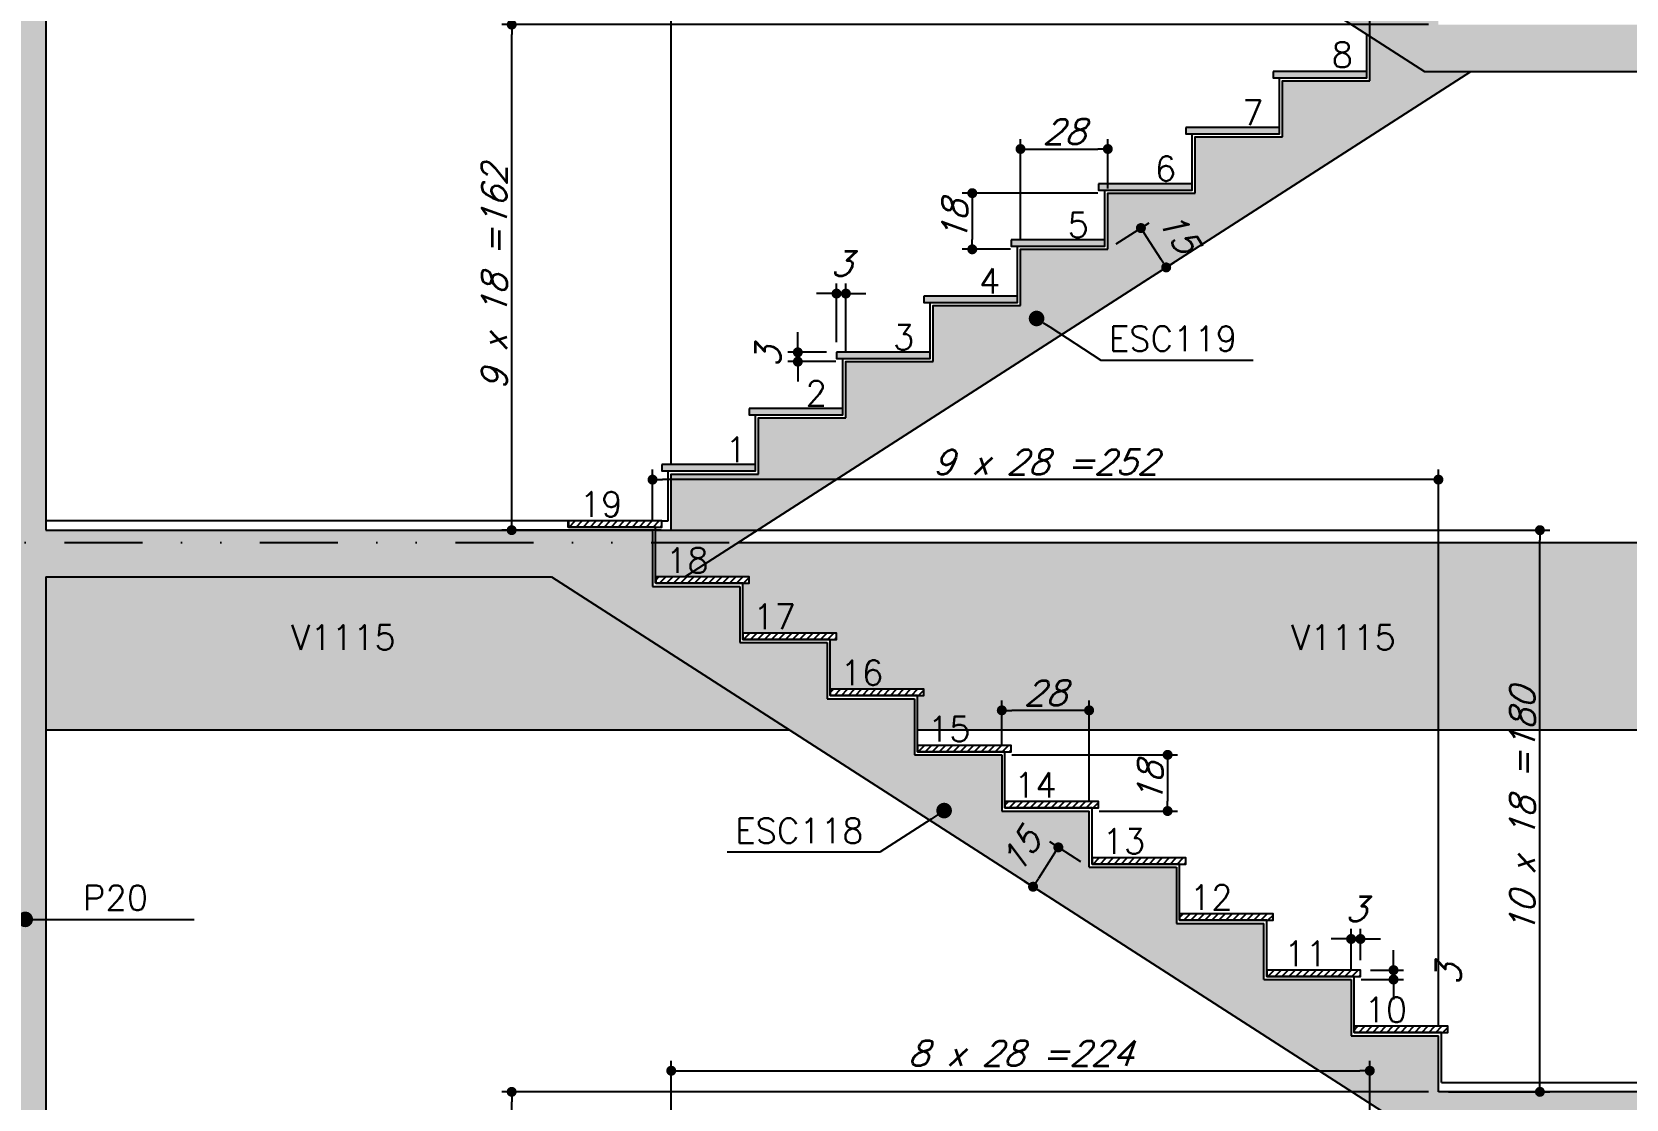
# Model space of a CAD drawing. Header units: millimetres. Extents: x -832 to 3668, y -1574 to 5296.
# Drawn here: x -415 to 97, y 2181 to 2523 of the extents above; entities that cross this region are included whole.
import ezdxf
from ezdxf import colors
from ezdxf.entities.mleader import LeaderData, LeaderLine
from ezdxf.math import Vec2, Vec3

# ---------------------------------------------------------------- set-up
doc = ezdxf.new("R2010")
doc.units = ezdxf.units.MM
doc.header["$LTSCALE"] = 50
doc.linetypes.add('DIVIDE2', pattern=[0.625, 0.25, -0.125, 0, -0.125, 0, -0.125])
for name, color, linetype in [('F-AUX-RED', 1, 'Continuous'), ('F-BOCEL CORTE', 2, 'Continuous'), ('F-BOCEL VISTA', 253, 'Continuous'), ('F-CORTE', 4, 'Continuous'), ('F-COTAS', 106, 'Continuous'), ('F-EIXOS-DET', 1, 'Continuous'), ('F-ESC CORTE', 4, 'Continuous'), ('F-ESC NOME', 2, 'Continuous'), ('F-ESC NUM', 2, 'Continuous'), ('F-ESC SOLIDO CORTE', 71, 'Continuous'), ('F-ESC VISTA', 2, 'Continuous'), ('F-REV_VISTA', 254, 'Continuous'), ('F-REVESTIMENTO', 1, 'Continuous'), ('F-SOLIDO', 71, 'Continuous'), ('F-TEXTO-YELLOW', 2, 'Continuous'), ('F-VISTA', 2, 'Continuous'), ('F-VISTA SÓLIDO', 254, 'Continuous'), ('F-VISTA SÓLIDO ESCADA', 253, 'Continuous')]:
    doc.layers.add(name, color=color, linetype=linetype)
doc.styles.add('5385-ARQ-PB-BAS-PLA-TER-TORRE-A-106-TXT$0$R60-75', font='romans.shx', dxfattribs={"height": 0.1125})
doc.styles.add('CP-TEXT-INCL', font='romans.shx', dxfattribs={"oblique": 20})
doc.styles.add('MCP', font='romans.shx')
doc.styles.add('ROMANS', font='romans.shx')
doc.styles.get("Standard").update_dxf_attribs({"font": 'arial.ttf'})
doc.dimstyles.new('CP-COTAS-50', dxfattribs={"dimscale": 0.64, "dimtxt": 12.5, "dimasz": 5, "dimexe": 5, "dimexo": 5, "dimgap": 2.5, "dimtad": 1, "dimdec": 1, "dimdsep": 46, "dimtxsty": 'CP-TEXT-INCL', "dimblk1": 'DOT', "dimblk2": 'DOT', "dimsah": 1, "dimcen": 9, "dimclrd": 256, "dimclre": 256, "dimclrt": 256, "dimadec": 0, "dimazin": 0, "dimtfac": 1, "dimtdec": 1, "dimtmove": 2, "dimatfit": 3, "dimldrblk": 'DOT', "dimfxl": 5, "dimtolj": 1, "dimarcsym": 0})
pattern_1 = [(0, (0, 0), (0, 6.985), [5.08, -1.905]), (90, (0, 0), (-6.985, 4e-16), [5.08, -1.905])]

# ---------------------------------------------------------------- blocks, each defined once
blk = doc.blocks.new('_DOT')
at = {"color": 0, "linetype": 'ByBlock'}
blk.add_line((-0.5, 0), (-1, 0), dxfattribs=at)
at = {"color": 0, "linetype": 'ByBlock', "const_width": 0.5}
blk.add_lwpolyline([(-0.25, 0, 1), (0.25, 0, 1)], format="xyb", close=True, dxfattribs=at)
blk = doc.blocks.new('BOCEL_EST')
at = {"layer": 'F-BOCEL CORTE'}
h = blk.add_hatch(dxfattribs=at)
h.set_pattern_fill('ANSI31', color=2, scale=0.5)
h.paths.add_polyline_path([(13.59, -262.25), (13.59, -260.25), (-16.41, -260.25), (-16.41, -262.25)])
at = {"layer": 'F-BOCEL CORTE', "color": 2}
blk.add_lwpolyline([(-16.41, -260.25), (-16.41, -262.25), (13.59, -262.25), (13.59, -260.25), (-16.41, -260.25)], dxfattribs=at)
blk = doc.blocks.new('*U435')
at = {"layer": 'F-BOCEL CORTE'}
h = blk.add_hatch(dxfattribs=at)
h.set_pattern_fill('ANSI31', color=2, scale=0.5)
h.set_pattern_definition([(45, (-56, 0), (-1.122532, 1.122532), [])])
h.paths.add_polyline_path([(-42.41, -262.25), (-42.41, -260.25), (-72.41, -260.25), (-72.41, -262.25)])
at = {"layer": 'F-BOCEL CORTE', "color": 2}
blk.add_lwpolyline([(-72.41, -260.25), (-72.41, -262.25), (-42.41, -262.25), (-42.41, -260.25), (-72.41, -260.25)], dxfattribs=at)
blk = doc.blocks.new('BOCEL_VISTA_EST')
at = {"layer": 'F-BOCEL VISTA'}
h = blk.add_hatch(color=254, dxfattribs=at)
h.dxf.hatch_style = 1
h.paths.add_polyline_path([(-209.57, -462.94), (-209.57, -460.94), (-239.57, -460.94), (-239.57, -462.94)])
blk.add_lwpolyline([(-239.57, -460.94), (-239.57, -462.94), (-209.57, -462.94), (-209.57, -460.94), (-239.57, -460.94)], dxfattribs=at)
blk = doc.blocks.new('*D464')
at = {"layer": 'DEFPOINTS', "color": 0, "transparency": 16777216}
for p in [(-69.57, 2485.21), (-69.57, 2469.34), (-97.57, 2453.06)]:
    blk.add_point(p, dxfattribs=at)
at = {"layer": 'F-COTAS', "lineweight": -2, "transparency": 16777216}
for p, q in [((-97.57, 2456.26), (-97.57, 2488.41)), ((-94.37, 2485.21), (-72.77, 2485.21)), ((-69.57, 2472.54), (-69.57, 2488.41))]:
    blk.add_line(p, q, dxfattribs=at)
at = {"layer": 'F-COTAS', "lineweight": -2, "transparency": 16777216, "xscale": 3.2, "yscale": 3.2, "zscale": 3.2, "rotation": 180}
blk.add_blockref('_DOT', (-97.57, 2485.21), dxfattribs=at)
at = {"layer": 'F-COTAS', "lineweight": -2, "transparency": 16777216, "xscale": 3.2, "yscale": 3.2, "zscale": 3.2}
blk.add_blockref('_DOT', (-69.57, 2485.21), dxfattribs=at)
at = {"layer": 'F-COTAS', "transparency": 16777216, "insert": (-83.57, 2490.81), "char_height": 8, "attachment_point": 5, "style": 'CP-TEXT-INCL'}
blk.add_mtext('\\A1;28', dxfattribs=at)
blk = doc.blocks.new('*D465')
at = {"layer": 'DEFPOINTS', "color": 0, "transparency": 16777216}
for p in [(-69.57, 2471.06), (-113.04, 2453.06), (-97.57, 2453.06)]:
    blk.add_point(p, dxfattribs=at)
at = {"layer": 'F-COTAS', "lineweight": -2, "transparency": 16777216}
for p, q in [((-72.77, 2471.06), (-116.24, 2471.06)), ((-113.04, 2467.86), (-113.04, 2456.26)), ((-100.77, 2453.06), (-116.24, 2453.06))]:
    blk.add_line(p, q, dxfattribs=at)
at = {"layer": 'F-COTAS', "lineweight": -2, "transparency": 16777216, "xscale": 3.2, "yscale": 3.2, "zscale": 3.2}
for p, rotation in [((-113.04, 2471.06), 90), ((-113.04, 2453.06), 270)]:
    blk.add_blockref('_DOT', p, dxfattribs=dict(at, rotation=rotation))
at = {"layer": 'F-COTAS', "transparency": 16777216, "insert": (-118.64, 2462.06), "char_height": 8, "attachment_point": 5, "rotation": 90, "style": 'CP-TEXT-INCL'}
blk.add_mtext('\\A1;18', dxfattribs=at)
blk = doc.blocks.new('*D466')
at = {"layer": 'DEFPOINTS', "color": 0, "transparency": 16777216}
for p in [(-156.57, 2438.88), (-156.57, 2420.06), (-153.57, 2417.06)]:
    blk.add_point(p, dxfattribs=at)
at = {"layer": 'F-COTAS', "lineweight": -2, "transparency": 16777216}
for p, q in [((-159.77, 2438.88), (-162.97, 2438.88)), ((-156.57, 2423.26), (-156.57, 2442.08)), ((-153.57, 2438.88), (-156.57, 2438.88)), ((-153.57, 2420.26), (-153.57, 2442.08)), ((-150.37, 2438.88), (-147.17, 2438.88))]:
    blk.add_line(p, q, dxfattribs=at)
at = {"layer": 'F-COTAS', "lineweight": -2, "transparency": 16777216, "xscale": 3.2, "yscale": 3.2, "zscale": 3.2}
blk.add_blockref('_DOT', (-156.57, 2438.88), dxfattribs=at)
at = {"layer": 'F-COTAS', "lineweight": -2, "transparency": 16777216, "xscale": 3.2, "yscale": 3.2, "zscale": 3.2, "rotation": 180}
blk.add_blockref('_DOT', (-153.57, 2438.88), dxfattribs=at)
at = {"layer": 'F-COTAS', "transparency": 16777216, "insert": (-155.07, 2448.48), "char_height": 8, "attachment_point": 5, "style": 'CP-TEXT-INCL'}
blk.add_mtext('\\A1;3', dxfattribs=at)
blk = doc.blocks.new('*D467')
at = {"layer": 'DEFPOINTS', "color": 0, "transparency": 16777216}
for p in [(-168.98, 2420.06), (-156.57, 2420.06), (-153.57, 2417.06)]:
    blk.add_point(p, dxfattribs=at)
at = {"layer": 'F-COTAS', "lineweight": -2, "transparency": 16777216}
for p, q in [((-168.98, 2423.26), (-168.98, 2426.46)), ((-159.77, 2420.06), (-172.18, 2420.06)), ((-168.98, 2417.06), (-168.98, 2420.06)), ((-156.77, 2417.06), (-172.18, 2417.06)), ((-168.98, 2413.86), (-168.98, 2410.66))]:
    blk.add_line(p, q, dxfattribs=at)
at = {"layer": 'F-COTAS', "lineweight": -2, "transparency": 16777216, "xscale": 3.2, "yscale": 3.2, "zscale": 3.2}
for p, rotation in [((-168.98, 2420.06), 270), ((-168.98, 2417.06), 90)]:
    blk.add_blockref('_DOT', p, dxfattribs=dict(at, rotation=rotation))
at = {"layer": 'F-COTAS', "transparency": 16777216, "insert": (-178.58, 2418.56), "char_height": 8, "attachment_point": 5, "rotation": 90, "style": 'CP-TEXT-INCL'}
blk.add_mtext('\\A1;3', dxfattribs=at)
blk = doc.blocks.new('*D522')
at = {"layer": 'DEFPOINTS', "color": 0, "transparency": 16777216}
for p in [(11.43, 2232.05), (8.43, 2219.06), (11.43, 2222.06)]:
    blk.add_point(p, dxfattribs=at)
at = {"layer": 'F-COTAS', "lineweight": -2, "transparency": 16777216}
for p, q in [((8.43, 2222.26), (8.43, 2235.25)), ((11.43, 2225.26), (11.43, 2235.25)), ((5.23, 2232.05), (2.03, 2232.05)), ((8.43, 2232.05), (11.43, 2232.05)), ((14.63, 2232.05), (17.83, 2232.05))]:
    blk.add_line(p, q, dxfattribs=at)
at = {"layer": 'F-COTAS', "lineweight": -2, "transparency": 16777216, "xscale": 3.2, "yscale": 3.2, "zscale": 3.2}
blk.add_blockref('_DOT', (8.43, 2232.05), dxfattribs=at)
at = {"layer": 'F-COTAS', "lineweight": -2, "transparency": 16777216, "xscale": 3.2, "yscale": 3.2, "zscale": 3.2, "rotation": 180}
blk.add_blockref('_DOT', (11.43, 2232.05), dxfattribs=at)
at = {"layer": 'F-COTAS', "transparency": 16777216, "insert": (9.93, 2241.65), "char_height": 8, "attachment_point": 5, "style": 'CP-TEXT-INCL'}
blk.add_mtext('\\A1;3', dxfattribs=at)
blk = doc.blocks.new('*D523')
at = {"layer": 'DEFPOINTS', "color": 0, "transparency": 16777216}
for p in [(8.43, 2219.06), (11.43, 2222.06), (22.04, 2222.06)]:
    blk.add_point(p, dxfattribs=at)
at = {"layer": 'F-COTAS', "lineweight": -2, "transparency": 16777216}
for p, q in [((22.04, 2225.26), (22.04, 2228.46)), ((11.63, 2219.06), (25.24, 2219.06)), ((14.63, 2222.06), (25.24, 2222.06)), ((22.04, 2219.06), (22.04, 2222.06)), ((22.04, 2215.86), (22.04, 2212.66))]:
    blk.add_line(p, q, dxfattribs=at)
at = {"layer": 'F-COTAS', "lineweight": -2, "transparency": 16777216, "xscale": 3.2, "yscale": 3.2, "zscale": 3.2}
for p, rotation in [((22.04, 2222.06), 270), ((22.04, 2219.06), 90)]:
    blk.add_blockref('_DOT', p, dxfattribs=dict(at, rotation=rotation))
at = {"layer": 'F-COTAS', "transparency": 16777216, "insert": (39.64, 2220.56), "char_height": 8, "attachment_point": 5, "rotation": 90, "style": 'CP-TEXT-INCL'}
blk.add_mtext('\\A1;3', dxfattribs=at)
blk = doc.blocks.new('*D520')
at = {"layer": 'DEFPOINTS', "color": 0, "transparency": 16777216}
for p in [(-103.57, 2305.32), (-103.57, 2291.06), (-75.57, 2273.06)]:
    blk.add_point(p, dxfattribs=at)
at = {"layer": 'F-COTAS', "lineweight": -2, "transparency": 16777216}
for p, q in [((-103.57, 2294.26), (-103.57, 2308.52)), ((-75.57, 2276.26), (-75.57, 2308.52)), ((-78.77, 2305.32), (-100.37, 2305.32))]:
    blk.add_line(p, q, dxfattribs=at)
at = {"layer": 'F-COTAS', "lineweight": -2, "transparency": 16777216, "xscale": 3.2, "yscale": 3.2, "zscale": 3.2, "rotation": 180}
blk.add_blockref('_DOT', (-103.57, 2305.32), dxfattribs=at)
at = {"layer": 'F-COTAS', "lineweight": -2, "transparency": 16777216, "xscale": 3.2, "yscale": 3.2, "zscale": 3.2}
blk.add_blockref('_DOT', (-75.57, 2305.32), dxfattribs=at)
at = {"layer": 'F-COTAS', "transparency": 16777216, "insert": (-89.57, 2310.92), "char_height": 8, "attachment_point": 5, "style": 'CP-TEXT-INCL'}
blk.add_mtext('\\A1;28', dxfattribs=at)
blk = doc.blocks.new('*D521')
at = {"layer": 'DEFPOINTS', "color": 0, "transparency": 16777216}
for p in [(-103.57, 2291.06), (-75.57, 2273.06), (-50.4, 2273.06)]:
    blk.add_point(p, dxfattribs=at)
at = {"layer": 'F-COTAS', "lineweight": -2, "transparency": 16777216}
for p, q in [((-100.37, 2291.06), (-47.2, 2291.06)), ((-50.4, 2287.86), (-50.4, 2276.26)), ((-72.37, 2273.06), (-47.2, 2273.06))]:
    blk.add_line(p, q, dxfattribs=at)
at = {"layer": 'F-COTAS', "lineweight": -2, "transparency": 16777216, "xscale": 3.2, "yscale": 3.2, "zscale": 3.2}
for p, rotation in [((-50.4, 2291.06), 90), ((-50.4, 2273.06), 270)]:
    blk.add_blockref('_DOT', p, dxfattribs=dict(at, rotation=rotation))
at = {"layer": 'F-COTAS', "transparency": 16777216, "insert": (-56, 2282.06), "char_height": 8, "attachment_point": 5, "rotation": 90, "style": 'CP-TEXT-INCL'}
blk.add_mtext('\\A1;18', dxfattribs=at)
blk = doc.blocks.new('*D562')
at = {"layer": 'DEFPOINTS', "color": 0, "transparency": 16777216}
for p in [(14.43, 2189.82), (14.43, 2165.06), (-209.57, 2039.06)]:
    blk.add_point(p, dxfattribs=at)
at = {"layer": 'F-COTAS', "lineweight": -2, "transparency": 16777216}
for p, q in [((-209.57, 2042.26), (-209.57, 2193.02)), ((-206.37, 2189.82), (11.23, 2189.82)), ((14.43, 2168.26), (14.43, 2193.02))]:
    blk.add_line(p, q, dxfattribs=at)
at = {"layer": 'F-COTAS', "lineweight": -2, "transparency": 16777216, "xscale": 3.2, "yscale": 3.2, "zscale": 3.2, "rotation": 180}
blk.add_blockref('_DOT', (-209.57, 2189.82), dxfattribs=at)
at = {"layer": 'F-COTAS', "lineweight": -2, "transparency": 16777216, "xscale": 3.2, "yscale": 3.2, "zscale": 3.2}
blk.add_blockref('_DOT', (14.43, 2189.82), dxfattribs=at)
at = {"layer": 'F-COTAS', "transparency": 16777216, "insert": (-97.57, 2195.42), "char_height": 8, "attachment_point": 5, "style": 'CP-TEXT-INCL'}
blk.add_mtext('\\A1;8 x 28 =224', dxfattribs=at)
blk = doc.blocks.new('*D563')
at = {"layer": 'DEFPOINTS', "color": 0, "transparency": 16777216}
for p in [(14.43, 2531.82), (14.43, 2507.06), (-209.57, 2381.06)]:
    blk.add_point(p, dxfattribs=at)
at = {"layer": 'F-COTAS', "lineweight": -2, "transparency": 16777216}
for p, q in [((-209.57, 2384.26), (-209.57, 2535.02)), ((-206.37, 2531.82), (11.23, 2531.82)), ((14.43, 2510.26), (14.43, 2535.02))]:
    blk.add_line(p, q, dxfattribs=at)
at = {"layer": 'F-COTAS', "lineweight": -2, "transparency": 16777216, "xscale": 3.2, "yscale": 3.2, "zscale": 3.2, "rotation": 180}
blk.add_blockref('_DOT', (-209.57, 2531.82), dxfattribs=at)
at = {"layer": 'F-COTAS', "lineweight": -2, "transparency": 16777216, "xscale": 3.2, "yscale": 3.2, "zscale": 3.2}
blk.add_blockref('_DOT', (14.43, 2531.82), dxfattribs=at)
at = {"layer": 'F-COTAS', "transparency": 16777216, "insert": (-97.57, 2537.42), "char_height": 8, "attachment_point": 5, "style": 'CP-TEXT-INCL'}
blk.add_mtext('\\A1;8 x 28 =224', dxfattribs=at)
blk = doc.blocks.new('*D565')
at = {"layer": 'DEFPOINTS', "color": 0, "transparency": 16777216}
for p in [(-215.57, 2379.26), (-215.57, 2363.06), (36.43, 2201.06)]:
    blk.add_point(p, dxfattribs=at)
at = {"layer": 'F-COTAS', "lineweight": -2, "transparency": 16777216}
for p, q in [((-215.57, 2366.26), (-215.57, 2382.46)), ((36.43, 2204.26), (36.43, 2382.46)), ((33.23, 2379.26), (-212.37, 2379.26))]:
    blk.add_line(p, q, dxfattribs=at)
at = {"layer": 'F-COTAS', "lineweight": -2, "transparency": 16777216, "xscale": 3.2, "yscale": 3.2, "zscale": 3.2, "rotation": 180}
blk.add_blockref('_DOT', (-215.57, 2379.26), dxfattribs=at)
at = {"layer": 'F-COTAS', "lineweight": -2, "transparency": 16777216, "xscale": 3.2, "yscale": 3.2, "zscale": 3.2}
blk.add_blockref('_DOT', (36.43, 2379.26), dxfattribs=at)
at = {"layer": 'F-COTAS', "transparency": 16777216, "insert": (-89.57, 2384.86), "char_height": 8, "attachment_point": 5, "style": 'CP-TEXT-INCL'}
blk.add_mtext('\\A1;9 x 28 =252', dxfattribs=at)
blk = doc.blocks.new('*D599')
at = {"layer": 'DEFPOINTS', "color": 0, "transparency": 16777216}
for p in [(-260.73, 2183.06), (36.43, 2183.06), (-209.57, 2021.06)]:
    blk.add_point(p, dxfattribs=at)
at = {"layer": 'F-COTAS', "lineweight": -2, "transparency": 16777216}
for p, q in [((33.23, 2183.06), (-263.93, 2183.06)), ((-260.73, 2024.26), (-260.73, 2179.86)), ((-212.77, 2021.06), (-263.93, 2021.06))]:
    blk.add_line(p, q, dxfattribs=at)
at = {"layer": 'F-COTAS', "lineweight": -2, "transparency": 16777216, "xscale": 3.2, "yscale": 3.2, "zscale": 3.2}
for p, rotation in [((-260.73, 2183.06), 90), ((-260.73, 2021.06), 270)]:
    blk.add_blockref('_DOT', p, dxfattribs=dict(at, rotation=rotation))
at = {"layer": 'F-COTAS', "transparency": 16777216, "insert": (-266.33, 2102.06), "char_height": 8, "attachment_point": 5, "rotation": 90, "style": 'CP-TEXT-INCL'}
blk.add_mtext('\\A1;9 x 18 =162', dxfattribs=at)
blk = doc.blocks.new('*D600')
at = {"layer": 'DEFPOINTS', "color": 0, "transparency": 16777216}
for p in [(-215.57, 2363.06), (68.98, 2363.06), (36.43, 2183.06)]:
    blk.add_point(p, dxfattribs=at)
at = {"layer": 'F-COTAS', "lineweight": -2, "transparency": 16777216}
for p, q in [((-212.37, 2363.06), (72.18, 2363.06)), ((68.98, 2186.26), (68.98, 2359.86)), ((39.63, 2183.06), (72.18, 2183.06))]:
    blk.add_line(p, q, dxfattribs=at)
at = {"layer": 'F-COTAS', "lineweight": -2, "transparency": 16777216, "xscale": 3.2, "yscale": 3.2, "zscale": 3.2}
for p, rotation in [((68.98, 2363.06), 90), ((68.98, 2183.06), 270)]:
    blk.add_blockref('_DOT', p, dxfattribs=dict(at, rotation=rotation))
at = {"layer": 'F-COTAS', "transparency": 16777216, "insert": (63.38, 2273.06), "char_height": 8, "attachment_point": 5, "rotation": 90, "style": 'CP-TEXT-INCL'}
blk.add_mtext('\\A1;10 x 18 =180', dxfattribs=at)
blk = doc.blocks.new('*D601')
at = {"layer": 'DEFPOINTS', "color": 0, "transparency": 16777216}
for p in [(-260.73, 2525.06), (36.43, 2525.06), (-209.57, 2363.06)]:
    blk.add_point(p, dxfattribs=at)
at = {"layer": 'F-COTAS', "lineweight": -2, "transparency": 16777216}
for p, q in [((33.23, 2525.06), (-263.93, 2525.06)), ((-260.73, 2366.26), (-260.73, 2521.86)), ((-212.77, 2363.06), (-263.93, 2363.06))]:
    blk.add_line(p, q, dxfattribs=at)
at = {"layer": 'F-COTAS', "lineweight": -2, "transparency": 16777216, "xscale": 3.2, "yscale": 3.2, "zscale": 3.2}
for p, rotation in [((-260.73, 2525.06), 90), ((-260.73, 2363.06), 270)]:
    blk.add_blockref('_DOT', p, dxfattribs=dict(at, rotation=rotation))
at = {"layer": 'F-COTAS', "transparency": 16777216, "insert": (-266.33, 2444.06), "char_height": 8, "attachment_point": 5, "rotation": 90, "style": 'CP-TEXT-INCL'}
blk.add_mtext('\\A1;9 x 18 =162', dxfattribs=at)
blk = doc.blocks.new('*D645')
at = {"layer": 'DEFPOINTS', "color": 0, "transparency": 16777216}
for p in [(-75.57, 2255.06), (-93.55, 2248.79), (-83.68, 2242.45)]:
    blk.add_point(p, dxfattribs=at)
at = {"layer": 'F-COTAS', "lineweight": -2, "transparency": 16777216}
for p, q in [((-78.26, 2256.79), (-88.13, 2263.14)), ((-87.17, 2258.72), (-91.82, 2251.48)), ((-86.37, 2244.18), (-96.24, 2250.52))]:
    blk.add_line(p, q, dxfattribs=at)
at = {"layer": 'F-COTAS', "lineweight": -2, "transparency": 16777216, "xscale": 3.2, "yscale": 3.2, "zscale": 3.2}
for p, rotation in [((-85.44, 2261.41), 57.26229061808807), ((-93.55, 2248.79), 237.2622906180881)]:
    blk.add_blockref('_DOT', p, dxfattribs=dict(at, rotation=rotation))
at = {"layer": 'F-COTAS', "transparency": 16777216, "insert": (-97.57, 2260.29), "char_height": 8, "attachment_point": 5, "rotation": 57.2623, "style": 'CP-TEXT-INCL'}
blk.add_mtext('\\A1;15', dxfattribs=at)
blk = doc.blocks.new('*D646')
at = {"layer": 'DEFPOINTS', "color": 0, "transparency": 16777216}
for p in [(-69.57, 2453.06), (-50.86, 2447.26), (-61.45, 2440.45)]:
    blk.add_point(p, dxfattribs=at)
at = {"layer": 'F-COTAS', "lineweight": -2, "transparency": 16777216}
for p, q in [((-66.87, 2454.79), (-56.28, 2461.6)), ((-57.24, 2457.18), (-52.59, 2449.95)), ((-58.76, 2442.18), (-48.17, 2448.99))]:
    blk.add_line(p, q, dxfattribs=at)
at = {"layer": 'F-COTAS', "lineweight": -2, "transparency": 16777216, "xscale": 3.2, "yscale": 3.2, "zscale": 3.2}
for p, rotation in [((-58.97, 2459.87), 122.7352262721072), ((-50.86, 2447.26), 302.7352262721072)]:
    blk.add_blockref('_DOT', p, dxfattribs=dict(at, rotation=rotation))
at = {"layer": 'F-COTAS', "transparency": 16777216, "insert": (-46.84, 2458.76), "char_height": 8, "attachment_point": 5, "rotation": 302.7352, "style": 'CP-TEXT-INCL'}
blk.add_mtext('\\A1;15', dxfattribs=at)

msp = doc.modelspace()

# ---------------------------------------------------------------- hatches: boundary and pattern name
h = msp.add_hatch()
h.set_pattern_fill('ANGLE', color=256)
h.set_pattern_definition(pattern_1)
h.paths.add_polyline_path([(-19.47, 2509.56), (-2.52, 2509.56), (-2.52, 2521.56), (-19.47, 2521.56)], flags=9)
h = msp.add_hatch()
h.set_pattern_fill('ANGLE', color=256)
h.set_pattern_definition(pattern_1)
h.paths.add_polyline_path([(-35.57, 2491.56), (-18.62, 2491.56), (-18.62, 2503.56), (-35.57, 2503.56)], flags=9)
h = msp.add_hatch()
h.set_pattern_fill('ANGLE', color=256)
h.set_pattern_definition(pattern_1)
h.paths.add_polyline_path([(-63.57, 2473.56), (-46.62, 2473.56), (-46.62, 2485.56), (-63.57, 2485.56)], flags=9)
h = msp.add_hatch()
h.set_pattern_fill('ANGLE', color=256)
h.set_pattern_definition(pattern_1)
h.paths.add_polyline_path([(-91.57, 2455.56), (-74.62, 2455.56), (-74.62, 2467.56), (-91.57, 2467.56)], flags=9)
h = msp.add_hatch()
h.set_pattern_fill('ANGLE', color=256)
h.set_pattern_definition(pattern_1)
h.paths.add_polyline_path([(-119.95, 2437.56), (-102.62, 2437.56), (-102.62, 2449.56), (-119.95, 2449.56)], flags=9)
h = msp.add_hatch()
h.set_pattern_fill('ANGLE', color=256)
h.set_pattern_definition(pattern_1)
h.paths.add_polyline_path([(-58.37, 2425.66), (-13.85, 2425.66), (-13.85, 2440.66), (-58.37, 2440.66)], flags=9)
h = msp.add_hatch()
h.set_pattern_fill('ANGLE', color=256)
h.set_pattern_definition(pattern_1)
h.paths.add_polyline_path([(-147.57, 2419.56), (-130.62, 2419.56), (-130.62, 2431.56), (-147.57, 2431.56)], flags=9)
h = msp.add_hatch()
h.set_pattern_fill('ANGLE', color=256)
h.set_pattern_definition(pattern_1)
h.paths.add_polyline_path([(-175.57, 2401.56), (-158.62, 2401.56), (-158.62, 2413.56), (-175.57, 2413.56)], flags=9)
h = msp.add_hatch()
h.set_pattern_fill('ANGLE', color=256)
h.set_pattern_definition(pattern_1)
h.paths.add_polyline_path([(-201.28, 2383.56), (-186.62, 2383.56), (-186.62, 2395.56), (-201.28, 2395.56)], flags=9)
h = msp.add_hatch()
h.set_pattern_fill('ANGLE', color=256)
h.set_pattern_definition(pattern_1)
h.paths.add_polyline_path([(-226.8, 2365.95), (-211.37, 2365.95), (-211.37, 2377.95), (-226.8, 2377.95)], flags=9)
h = msp.add_hatch()
h.set_pattern_fill('ANGLE', color=256)
h.set_pattern_definition(pattern_1)
h.paths.add_polyline_path([(-199.18, 2347.95), (-183.37, 2347.95), (-183.37, 2359.95), (-199.18, 2359.95)], flags=9)
h = msp.add_hatch()
h.set_pattern_fill('ANGLE', color=256)
h.set_pattern_definition(pattern_1)
h.paths.add_polyline_path([(-171.18, 2329.95), (-155.37, 2329.95), (-155.37, 2341.95), (-171.18, 2341.95)], flags=9)
h = msp.add_hatch()
h.set_pattern_fill('ANGLE', color=256)
h.set_pattern_definition(pattern_1)
h.paths.add_polyline_path([(-333.1, 2322.72), (-293.29, 2322.72), (-293.29, 2334.72), (-333.1, 2334.72)], flags=9)
h = msp.add_hatch()
h.set_pattern_fill('ANGLE', color=256)
h.set_pattern_definition(pattern_1)
h.paths.add_polyline_path([(16.33, 2322.72), (56.14, 2322.72), (56.14, 2334.72), (16.33, 2334.72)], flags=9)
h = msp.add_hatch()
h.set_pattern_fill('ANGLE', color=256)
h.set_pattern_definition(pattern_1)
h.paths.add_polyline_path([(-143.18, 2311.95), (-127.37, 2311.95), (-127.37, 2323.95), (-143.18, 2323.95)], flags=9)
h = msp.add_hatch()
h.set_pattern_fill('ANGLE', color=256)
h.set_pattern_definition(pattern_1)
h.paths.add_polyline_path([(-115.18, 2293.95), (-99.37, 2293.95), (-99.37, 2305.95), (-115.18, 2305.95)], flags=9)
h = msp.add_hatch()
h.set_pattern_fill('ANGLE', color=256)
h.set_pattern_definition(pattern_1)
h.paths.add_polyline_path([(-87.56, 2275.95), (-71.37, 2275.95), (-71.37, 2287.95), (-87.56, 2287.95)], flags=9)
h = msp.add_hatch()
h.set_pattern_fill('ANGLE', color=256)
h.set_pattern_definition(pattern_1)
h.paths.add_polyline_path([(-59.18, 2257.95), (-43.37, 2257.95), (-43.37, 2269.95), (-59.18, 2269.95)], flags=9)
h = msp.add_hatch()
h.set_pattern_fill('ANGLE', color=256)
h.set_pattern_definition(pattern_1)
h.paths.add_polyline_path([(-398.68, 2239.24), (-374.11, 2239.24), (-374.11, 2251.24), (-398.68, 2251.24)], flags=9)
h = msp.add_hatch()
h.set_pattern_fill('ANGLE', color=256)
h.set_pattern_definition(pattern_1)
h.paths.add_polyline_path([(-31.18, 2239.95), (-15.37, 2239.95), (-15.37, 2251.95), (-31.18, 2251.95)], flags=9)
h = msp.add_hatch()
h.set_pattern_fill('ANGLE', color=256)
h.set_pattern_definition(pattern_1)
h.paths.add_polyline_path([(-137.13, 2224.28), (-83.08, 2224.28), (-83.08, 2239.28), (-137.13, 2239.28)], flags=9)
h = msp.add_hatch()
h.set_pattern_fill('ANGLE', color=256)
h.set_pattern_definition(pattern_1)
h.paths.add_polyline_path([(-0.89, 2221.95), (12.63, 2221.95), (12.63, 2233.95), (-0.89, 2233.95)], flags=9)
h = msp.add_hatch()
h.set_pattern_fill('ANGLE', color=256)
h.set_pattern_definition(pattern_1)
h.paths.add_polyline_path([(24.82, 2203.95), (40.63, 2203.95), (40.63, 2215.95), (24.82, 2215.95)], flags=9)
h = msp.add_hatch()
h.set_pattern_fill('ANGLE', color=256)
h.set_pattern_definition(pattern_1)
h.paths.add_polyline_path([(49.39, 2185.95), (65.96, 2185.95), (65.96, 2197.95), (49.39, 2197.95)], flags=9)
at = {"layer": 'F-ESC SOLIDO CORTE'}
h = msp.add_hatch(color=256, dxfattribs=at)
h.dxf.hatch_style = 1
h.paths.add_polyline_path([(-215.57, 2705.06), (-410.07, 2705.06), (-410.07, 2690.06), (-247.95, 2690.06), (32.02, 2510.06), (166.93, 2510.06), (166.93, 2525.06), (36.43, 2525.06), (36.43, 2543.06), (8.43, 2543.06), (8.43, 2561.06), (-19.57, 2561.06), (-19.57, 2579.06), (-47.57, 2579.06), (-47.57, 2597.06), (-75.57, 2597.06), (-75.57, 2615.06), (-103.57, 2615.06), (-103.57, 2633.06), (-131.57, 2633.06), (-131.57, 2651.06), (-159.57, 2651.06), (-159.57, 2669.06), (-187.57, 2669.06), (-187.57, 2687.06), (-215.57, 2687.06)])
h = msp.add_hatch(color=256, dxfattribs=at)
h.dxf.hatch_style = 1
h.paths.add_polyline_path([(-215.57, 2363.06), (-410.07, 2363.06), (-410.07, 2348.06), (-247.95, 2348.06), (32.02, 2168.06), (166.93, 2168.06), (166.93, 2183.06), (36.43, 2183.06), (36.43, 2201.06), (8.43, 2201.06), (8.43, 2219.06), (-19.57, 2219.06), (-19.57, 2237.06), (-47.57, 2237.06), (-47.57, 2255.06), (-75.57, 2255.06), (-75.57, 2273.06), (-103.57, 2273.06), (-103.57, 2291.06), (-131.57, 2291.06), (-131.57, 2309.06), (-159.57, 2309.06), (-159.57, 2327.06), (-187.57, 2327.06), (-187.57, 2345.06), (-215.57, 2345.06)])
at = {"layer": 'F-SOLIDO'}
h = msp.add_hatch(color=256, dxfattribs=at)
h.dxf.hatch_style = 1
h.paths.add_polyline_path([(-410.07, 4294.74), (-429.07, 4294.73), (-429.07, -692.94), (-478.03, -692.94), (-478.03, -947.94), (-410.07, -947.94)])
h.paths.add_polyline_path([(-307.57, -692.94), (-410.07, -692.94), (-410.07, -947.94), (-307.57, -947.94)])
at = {"layer": 'F-VISTA SÓLIDO'}
h = msp.add_hatch(color=256, dxfattribs=at)
h.dxf.hatch_style = 1
h.paths.add_polyline_path([(-429.07, 2359.06), (-478.03, 2359.06), (-478.03, 2309.06), (-429.07, 2309.06)])
h.paths.add_polyline_path([(-247.95, 2348.06), (-410.07, 2348.06), (-410.07, 2299.06), (-171.74, 2299.06)])
h.paths.add_polyline_path([(166.93, 2359.06), (-188.05, 2359.06), (-205.16, 2348.06), (-184.57, 2348.06), (-184.57, 2346.06), (-186.57, 2346.06), (-186.57, 2330.06), (-156.57, 2330.06), (-156.57, 2328.06), (-158.57, 2328.06), (-158.57, 2312.06), (-128.57, 2312.06), (-128.57, 2310.06), (-130.57, 2310.06), (-130.57, 2299.06), (166.93, 2299.06)])
at = {"layer": 'F-VISTA SÓLIDO ESCADA'}
h = msp.add_hatch(color=256, dxfattribs=at)
h.dxf.hatch_style = 1
h.paths.add_polyline_path([(46.84, 2510.06), (32.02, 2510.06), (14.43, 2521.37), (14.43, 2507.06), (-13.57, 2507.06), (-13.57, 2489.06), (-41.57, 2489.06), (-41.57, 2471.06), (-69.57, 2471.06), (-69.57, 2453.06), (-97.57, 2453.06), (-97.57, 2435.06), (-125.57, 2435.06), (-125.57, 2417.06), (-153.57, 2417.06), (-153.57, 2399.06), (-181.57, 2399.06), (-181.57, 2381.06), (-209.57, 2381.06), (-209.57, 2363.06), (-214.57, 2363.06), (-214.57, 2348.06), (-205.16, 2348.06)])

# ---------------------------------------------------------------- linework, layer by layer
at = {"layer": 'F-CORTE'}
for p, q in [((-410.07, 2690.06), (-410.07, 2363.06)), ((-410.07, 2348.06), (-410.07, 2021.06))]:
    msp.add_line(p, q, dxfattribs=at)
at = {"layer": 'F-EIXOS-DET', "color": 252, "linetype": 'DIVIDE2', "ltscale": 2}
msp.add_lwpolyline([(-466.84, 2359.06), (248.16, 2359.06)], dxfattribs=at)
at = {"layer": 'F-ESC CORTE'}
for p, q in [((-215.57, 2363.06), (-215.57, 2345.06)), ((-410.07, 2348.06), (-247.95, 2348.06)), ((-187.57, 2345.06), (-187.57, 2327.06)), ((-159.57, 2327.06), (-159.57, 2309.06)), ((-131.57, 2309.06), (-131.57, 2291.06)), ((-103.57, 2291.06), (-103.57, 2273.06)), ((-47.57, 2255.06), (-47.57, 2237.06)), ((-19.57, 2219.06), (-19.57, 2237.06)), ((8.43, 2219.06), (8.43, 2201.06)), ((36.43, 2183.06), (36.43, 2201.06)), ((166.93, 2183.06), (36.43, 2183.06))]:
    msp.add_line(p, q, dxfattribs=at)
for points in [[(-247.95, 2690.06), (32.02, 2510.06), (166.93, 2510.06)], [(-410.07, 2363.06), (-215.57, 2363.06)], [(-247.95, 2348.06), (32.02, 2168.06), (166.93, 2168.06)], [(-215.57, 2345.06), (-187.57, 2345.06)], [(-187.57, 2327.06), (-159.57, 2327.06)], [(-159.57, 2309.06), (-131.57, 2309.06)], [(-131.57, 2291.06), (-103.57, 2291.06)], [(-103.57, 2273.06), (-75.57, 2273.06)], [(-75.57, 2255.06), (-75.57, 2273.06)], [(-75.57, 2255.06), (-47.57, 2255.06)], [(-47.57, 2237.06), (-19.57, 2237.06)], [(-19.57, 2219.06), (8.43, 2219.06)], [(8.43, 2201.06), (36.43, 2201.06)]]:
    msp.add_lwpolyline(points, dxfattribs=at)
at = {"layer": 'F-ESC VISTA'}
for points in [[(14.43, 2507.06), (14.43, 2521.37)], [(-205.16, 2348.06), (-205.16, 2348.06), (46.84, 2510.06)], [(-13.57, 2489.06), (-13.57, 2507.06), (14.43, 2507.06)], [(-41.57, 2471.06), (-41.57, 2489.06), (-13.57, 2489.06)], [(-69.57, 2453.06), (-69.57, 2471.06), (-41.57, 2471.06)], [(-97.57, 2435.06), (-97.57, 2453.06), (-69.57, 2453.06)], [(-125.57, 2417.06), (-125.57, 2435.06), (-97.57, 2435.06)], [(-153.57, 2399.06), (-153.57, 2417.06), (-125.57, 2417.06)], [(-181.57, 2381.06), (-181.57, 2399.06), (-153.57, 2399.06)], [(-214.57, 2363.06), (-209.57, 2363.06), (-209.57, 2381.06), (-181.57, 2381.06)]]:
    msp.add_lwpolyline(points, dxfattribs=at)
at = {"layer": 'F-REV_VISTA'}
for points in [[(13.43, 2508.06), (13.43, 2522.01)], [(-14.57, 2490.06), (-14.57, 2508.06), (13.43, 2508.06)], [(-42.57, 2472.06), (-42.57, 2490.06), (-14.57, 2490.06)], [(-70.57, 2454.06), (-70.57, 2472.06), (-42.57, 2472.06)], [(-98.57, 2436.06), (-98.57, 2454.06), (-70.57, 2454.06)], [(-126.57, 2418.06), (-126.57, 2436.06), (-98.57, 2436.06)], [(-154.57, 2400.06), (-154.57, 2418.06), (-126.57, 2418.06)], [(-182.57, 2382.06), (-182.57, 2400.06), (-154.57, 2400.06)], [(-210.57, 2366.06), (-210.57, 2382.06), (-182.57, 2382.06)], [(-212.57, 2366.06), (-210.57, 2366.06)]]:
    msp.add_lwpolyline(points, dxfattribs=at)
at = {"layer": 'F-REVESTIMENTO'}
for p, q in [((-214.57, 2346.06), (-214.57, 2364.06)), ((-186.57, 2346.06), (-214.57, 2346.06)), ((-186.57, 2328.06), (-186.57, 2346.06)), ((-158.57, 2328.06), (-186.57, 2328.06)), ((-158.57, 2310.06), (-158.57, 2328.06)), ((-130.57, 2310.06), (-158.57, 2310.06)), ((-130.57, 2292.06), (-130.57, 2310.06)), ((-102.57, 2292.06), (-130.57, 2292.06)), ((-102.57, 2274.06), (-102.57, 2292.06)), ((-74.57, 2274.06), (-102.57, 2274.06)), ((-74.57, 2256.06), (-74.57, 2274.06)), ((-46.57, 2256.06), (-74.57, 2256.06)), ((-46.57, 2238.06), (-46.57, 2256.06)), ((-18.57, 2238.06), (-46.57, 2238.06)), ((-18.57, 2220.06), (-18.57, 2238.06)), ((9.43, 2220.06), (-18.57, 2220.06)), ((9.43, 2202.06), (9.43, 2220.06)), ((37.43, 2202.06), (9.43, 2202.06)), ((37.43, 2186.06), (37.43, 2202.06)), ((37.43, 2186.06), (166.93, 2186.06))]:
    msp.add_line(p, q, dxfattribs=at)
msp.add_lwpolyline([(-214.57, 2364.06), (-242.57, 2364.06), (-242.57, 2366.06), (-410.07, 2366.06)], dxfattribs=at)
at = {"layer": 'F-VISTA'}
for points in [[(-188.05, 2359.06), (166.93, 2359.06)], [(-410.07, 2299.06), (-171.74, 2299.06)], [(-130.57, 2299.06), (166.93, 2299.06)]]:
    msp.add_lwpolyline(points, dxfattribs=at)

# ---------------------------------------------------------------- block references
at = {"layer": 'F-BOCEL CORTE'}
for name, p in [('*U435', (-170.15, 2626.31)), ('BOCEL_EST', (-198.15, 2608.31)), ('BOCEL_EST', (-170.15, 2590.31)), ('BOCEL_EST', (-142.15, 2572.31)), ('BOCEL_EST', (-114.15, 2554.31)), ('BOCEL_EST', (-86.15, 2536.31)), ('BOCEL_EST', (-58.15, 2518.31)), ('BOCEL_EST', (-30.15, 2500.31)), ('BOCEL_EST', (-2.15, 2482.31)), ('BOCEL_EST', (25.85, 2464.31))]:
    msp.add_blockref(name, p, dxfattribs=at)
at = {"layer": 'F-BOCEL VISTA'}
for p in [(223, 2971), (195, 2953), (167, 2935), (139, 2917), (111, 2899), (83, 2881), (55, 2863), (27, 2845)]:
    msp.add_blockref('BOCEL_VISTA_EST', p, dxfattribs=at)

# ---------------------------------------------------------------- texts
at = {"layer": 'F-ESC NOME', "style": 'ROMANS'}
for s, p in [('ESC119', (-69.25, 2420.45)), ('ESC118', (-189.05, 2262.76))]:
    msp.add_text(s, height=8, dxfattribs=at).set_placement(p)
at = {"layer": 'F-ESC NUM', "style": '5385-ARQ-PB-BAS-PLA-TER-TORRE-A-106-TXT$0$R60-75'}
for s, p in [('8', (2.19, 2511.41)), ('7', (-26.49, 2492.9)), ('6', (-54.49, 2474.9)), ('5', (-82.49, 2456.9)), ('4', (-110.87, 2438.9)), ('3', (-138.49, 2420.9)), ('2', (-166.49, 2402.9)), ('1', (-192.2, 2384.9)), ('19', (-238.93, 2367.37)), ('18', (-211.29, 2349.37)), ('17', (-183.31, 2331.37)), ('16', (-155.29, 2313.37)), ('15', (-127.29, 2295.37)), ('14', (-99.67, 2277.37)), ('13', (-71.29, 2259.37)), ('12', (-43.29, 2241.37)), ('11', (-13.01, 2223.37)), ('10', (12.71, 2205.37))]:
    msp.add_text(s, height=8, dxfattribs=at).set_placement(p)
at = {"layer": 'F-TEXTO-YELLOW', "style": 'MCP'}
for s, p in [('V1115', (-331.48, 2324.72)), ('V1115', (-10.8, 2324.72)), ('P20', (-398.2, 2241.24))]:
    msp.add_text(s, height=8, dxfattribs=at).set_placement(p)

# ---------------------------------------------------------------- dimensions: what is measured, and where the dimension line sits
at = {"layer": 'F-COTAS'}
for base, p1, p2, text, picture, middle in [((14.43, 2531.82), (-209.57, 2381.06), (14.43, 2507.06), '8 x 28 =<>', '*D563', (-97.57, 2537.42)), ((-215.57, 2379.26), (36.43, 2201.06), (-215.57, 2363.06), '9 x 28 =<>', '*D565', (-89.57, 2384.86)), ((14.43, 2189.82), (-209.57, 2039.06), (14.43, 2165.06), '8 x 28 =<>', '*D562', (-97.57, 2195.42))]:
    dim = msp.add_linear_dim(base=base, p1=p1, p2=p2, text=text, dimstyle='CP-COTAS-50', dxfattribs=at)
    dim.commit()
    dim.dimension.update_dxf_attribs({"geometry": picture, "text_midpoint": middle})
for base, p1, p2, text, picture, middle in [((-260.73, 2525.06), (-209.57, 2363.06), (36.43, 2525.06), '9 x 18 =<>', '*D601', (-266.33, 2444.06)), ((68.98, 2363.06), (36.43, 2183.06), (-215.57, 2363.06), '10 x 18 =<>', '*D600', (63.38, 2273.06)), ((-260.73, 2183.06), (-209.57, 2021.06), (36.43, 2183.06), '9 x 18 =<>', '*D599', (-266.33, 2102.06))]:
    dim = msp.add_linear_dim(base=base, p1=p1, p2=p2, angle=90, text=text, dimstyle='CP-COTAS-50', dxfattribs=at)
    dim.commit()
    dim.dimension.update_dxf_attribs({"geometry": picture, "text_midpoint": middle})
for base, p1, p2, picture, middle in [((-69.57, 2485.21), (-97.57, 2453.06), (-69.57, 2469.34), '*D464', (-83.57, 2490.81)), ((-156.57, 2438.88), (-153.57, 2417.06), (-156.57, 2420.06), '*D466', (-155.07, 2448.48)), ((-103.57, 2305.32), (-75.57, 2273.06), (-103.57, 2291.06), '*D520', (-89.57, 2310.92)), ((11.43, 2232.05), (8.43, 2219.06), (11.43, 2222.06), '*D522', (9.93, 2241.65))]:
    dim = msp.add_linear_dim(base=base, p1=p1, p2=p2, dimstyle='CP-COTAS-50', dxfattribs=at)
    dim.commit()
    dim.dimension.update_dxf_attribs({"geometry": picture, "text_midpoint": middle})
for base, p1, p2, picture, middle in [((-113.04, 2453.06), (-69.57, 2471.06), (-97.57, 2453.06), '*D465', (-118.64, 2462.06)), ((-168.98, 2420.06), (-153.57, 2417.06), (-156.57, 2420.06), '*D467', (-178.58, 2418.56)), ((-50.4, 2273.06), (-103.57, 2291.06), (-75.57, 2273.06), '*D521', (-56, 2282.06)), ((22.04, 2222.06), (8.43, 2219.06), (11.43, 2222.06), '*D523', (39.64, 2220.56))]:
    dim = msp.add_linear_dim(base=base, p1=p1, p2=p2, angle=90, dimstyle='CP-COTAS-50', dxfattribs=at)
    dim.commit()
    dim.dimension.update_dxf_attribs({"geometry": picture, "text_midpoint": middle})
for p1, p2, distance, picture, middle in [((-69.57, 2453.06), (-61.45, 2440.45), 12.59, '*D646', (-46.84, 2458.76)), ((-75.57, 2255.06), (-83.68, 2242.45), -11.73, '*D645', (-97.57, 2260.29))]:
    dim = msp.add_aligned_dim(p1=p1, p2=p2, distance=distance, dimstyle='CP-COTAS-50', dxfattribs=at)
    dim.commit()
    dim.dimension.update_dxf_attribs({"geometry": picture, "text_midpoint": middle})

# ---------------------------------------------------------------- leaders
at = {"layer": 'F-AUX-RED'}
ml = msp.add_multileader_mtext('Standard', dxfattribs=at)
ml.set_content('', color=256)
ml.set_leader_properties()
ml.set_arrow_properties(name='DOT')
ml.build(insert=Vec2(0, 0))
ml.multileader.update_dxf_attribs({"text_right_attachment_type": 6, "dogleg_length": 0.36, "arrow_head_size": 5})
ctx = ml.context
ctx.base_point, ctx.char_height, ctx.arrow_head_size, ctx.landing_gap_size, ctx.plane_origin = Vec3(-22.93, 2417.54), 0.18, 5, 0.09, Vec3(-92.42, 2435.54)
ctx.right_attachment = 6
notes = []
notes.append((ctx, [(0, (1, 1, 0), (-71.77, 2417.54), (1, 0), 48.84, [(0, [(-92.42, 2430.9)], 0, [])])]))
ctx.mtext.insert, ctx.mtext.flow_direction = Vec3(-22.84, 2417.63), 5
ml = msp.add_multileader_mtext('Standard', dxfattribs=at)
ml.set_content('', color=256)
ml.set_leader_properties()
ml.set_arrow_properties(name='DOT')
ml.build(insert=Vec2(0, 0))
ml.multileader.update_dxf_attribs({"text_right_attachment_type": 6, "dogleg_length": 0.36, "arrow_head_size": 5})
ctx = ml.context
ctx.base_point, ctx.char_height, ctx.arrow_head_size, ctx.landing_gap_size, ctx.plane_origin = Vec3(-191.73, 2259.93), 0.18, 5, 0.09, Vec3(-122.07, 2277.84)
ctx.right_attachment, ctx.text_align_type = 6, 2
notes.append((ctx, [(0, (1, 1, 0), (-142.71, 2259.84), (-1, 0), 48.84, [(0, [(-122.07, 2273.2)], 0, [])])]))
ctx.mtext.insert, ctx.mtext.alignment, ctx.mtext.flow_direction = Vec3(-191.64, 2260.02), 3, 5
ml = msp.add_multileader_mtext('Standard', dxfattribs=at)
ml.set_content('', color=256)
ml.set_leader_properties()
ml.set_arrow_properties(name='DOT')
ml.build(insert=Vec2(0, 0))
ml.multileader.update_dxf_attribs({"text_right_attachment_type": 6, "dogleg_length": 0.36, "arrow_head_size": 5})
ctx = ml.context
ctx.base_point, ctx.char_height, ctx.arrow_head_size, ctx.landing_gap_size, ctx.plane_origin = Vec3(-362.58, 2238.33), 0.18, 5, 0.09, Vec3(-416.72, 2256.33)
ctx.right_attachment = 6
notes.append((ctx, [(0, (1, 1, 0), (-396.07, 2238.33), (1, 0), 33.49, [(0, [(-416.72, 2238.33)], 0, [])])]))
ctx.mtext.insert, ctx.mtext.flow_direction = Vec3(-362.49, 2238.42), 5
for ctx, leaders in notes:
    for number, flags, end, landing, length, lines in leaders:
        leader = LeaderData()
        leader.index, (leader.has_last_leader_line, leader.has_dogleg_vector, leader.attachment_direction) = number, flags
        leader.last_leader_point, leader.dogleg_vector, leader.dogleg_length = Vec3(end), Vec3(landing), length
        for number, points, colour, breaks in lines:
            line = LeaderLine()
            line.index, line.vertices, line.color, line.breaks = number, Vec3.list(points), colors.encode_raw_color(colour), breaks
            leader.lines.append(line)
        ctx.leaders.append(leader)

doc.saveas('drawing.dxf')
